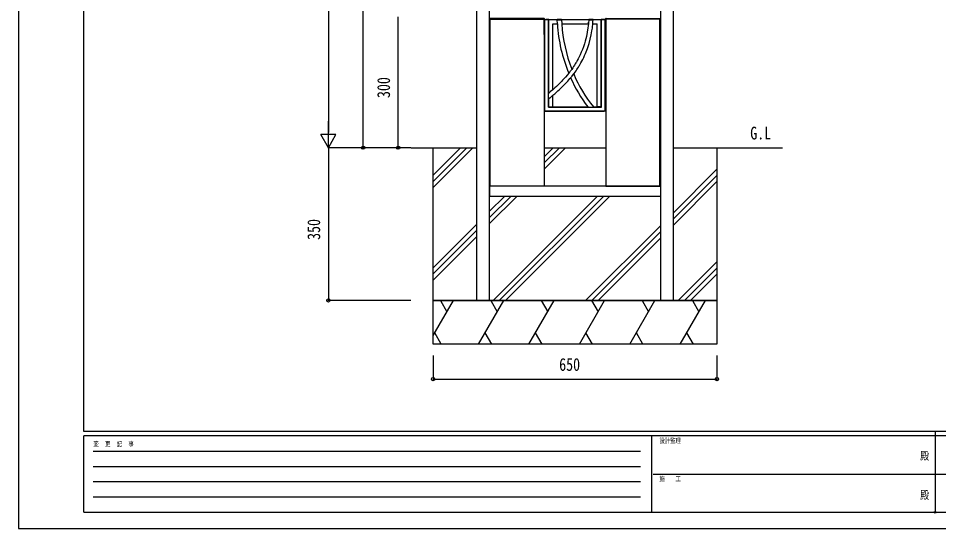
# Model space of a CAD drawing. Units: millimetres, scale not verified. Extents: x -2102 to 2102, y -1485 to 1485.
# Drawn here: x -2102 to 5, y -1485 to -316 of the extents above; entities that cross this region are included whole.
import ezdxf
from ezdxf.enums import TextEntityAlignment as Align

# ---------------------------------------------------------------- set-up
doc = ezdxf.new("R2010")
doc.units = ezdxf.units.MM
doc.header["$LTSCALE"] = 8
doc.header["$PDMODE"] = 32
doc.header["$PDSIZE"] = 4
for name, color, linetype in [('0-1_USER1', 3, 'Continuous'), ('0-3_YKK_A1', 4, 'Continuous'), ('0-4_YKK_D', 6, 'Continuous'), ('0-5_YKK_ZWAK', 7, 'Continuous')]:
    doc.layers.add(name, color=color, linetype=linetype)
doc.styles.add('ＭＳ ゴシック', font='')
doc.styles.get('ＭＳ ゴシック').set_extended_font_data('MS Gothic')

msp = doc.modelspace()

# ---------------------------------------------------------------- linework, layer by layer
at = {"layer": '0-3_YKK_A1'}
for p, q in [((-1052.99, 982.5), (-1052.99, -612.5)), ((-1022.99, -612.5), (-1022.99, 982.5)), ((-631.99, 982.5), (-631.99, -612.5)), ((-601.99, -612.5), (-601.99, 982.5)), ((-1022.99, -330), (-1021.99, -330)), ((-1022.99, -337), (-1021.99, -337)), ((-1021.99, -318.5), (-897.99, -318.5)), ((-898.553, -316.5), (-1021.427, -316.5)), ((-898.488, -318.5), (-897.49, -318.5)), ((-897.99, -353), (-897.99, -319)), ((-897.99, -319), (-894.228, -319)), ((-897.49, -318.5), (-897.555, -317.439)), ((-897.49, -528.738), (-897.49, -319.262)), ((-896.49, -528.388), (-896.49, -319.612)), ((-894.228, -319), (-894.49, -319.262)), ((-887.49, -319), (-894.228, -319)), ((-888.49, -520), (-888.49, -319.612)), ((-887.49, -487.593), (-887.49, -319)), ((-887.49, -319), (-868.49, -319)), ((-878.49, -329), (-867.973, -329)), ((-878.49, -479.77), (-878.49, -329)), ((-858.49, -319), (-868.49, -319)), ((-858.49, -319), (-796.008, -319)), ((-857.975, -329), (-796.722, -329)), ((-796.722, -329), (-796.415, -324.705)), ((-796.023, -319), (-796.661, -328.284)), ((-786.039, -319), (-796.008, -319)), ((-786.691, -329), (-776.49, -329)), ((-786.039, -319), (-767.49, -319)), ((-776.49, -519), (-776.49, -329)), ((-766.49, -319.612), (-767.49, -319)), ((-760.753, -319), (-767.49, -319)), ((-758.49, -319.612), (-766.49, -319.612)), ((-760.49, -319.262), (-760.753, -319)), ((-756.99, -319), (-760.753, -319)), ((-760.49, -319.262), (-757.49, -319.262)), ((-757.49, -319.262), (-758.49, -319.612)), ((-758.49, -528.388), (-758.49, -319.612)), ((-757.49, -318.5), (-757.425, -317.439)), ((-756.492, -318.5), (-757.49, -318.5)), ((-757.49, -528.738), (-757.49, -319.262)), ((-632.99, -318.5), (-756.99, -318.5)), ((-756.99, -353), (-756.99, -319)), ((-756.427, -316.5), (-633.553, -316.5)), ((-897.49, -353), (-897.99, -353)), ((-757.49, -353), (-756.99, -353)), ((-897.99, -495), (-897.99, -529)), ((-897.49, -495), (-897.99, -495)), ((-884.521, -498.129), (-887.49, -500.667)), ((-887.49, -519), (-887.49, -500.667)), ((-878.49, -519), (-878.49, -492.924)), ((-757.49, -495), (-756.99, -495)), ((-756.99, -495), (-756.99, -529)), ((-888.49, -520), (-887.49, -519)), ((-785.894, -519), (-776.49, -519)), ((-767.49, -519), (-776.49, -519)), ((-897.99, -529), (-894.228, -529)), ((-897.49, -528.738), (-896.49, -528.388)), ((-894.49, -528.738), (-897.49, -528.738)), ((-896.49, -528.388), (-758.49, -528.388)), ((-894.49, -528.738), (-894.228, -529)), ((-894.228, -529), (-760.753, -529)), ((-760.753, -529), (-760.49, -528.738)), ((-756.99, -529), (-760.753, -529)), ((-757.49, -528.738), (-760.49, -528.738)), ((-758.49, -528.388), (-757.49, -528.738)), ((-1202.49, -612.5), (-1052.99, -612.5)), ((-1152.49, -612.5), (-1052.99, -612.5)), ((-1152.49, -675.519), (-1089.471, -612.5)), ((-1152.49, -689.662), (-1075.329, -612.5)), ((-1152.49, -703.804), (-1061.186, -612.5)), ((-897.99, -612.5), (-756.99, -612.5)), ((-897.99, -633.152), (-877.339, -612.5)), ((-897.99, -647.294), (-863.196, -612.5)), ((-897.99, -661.436), (-849.054, -612.5)), ((-601.99, -612.5), (-352.49, -612.5)), ((-601.99, -761.416), (-502.49, -661.916)), ((-1022.99, -682.5), (-1021.99, -682.5)), ((-1022.99, -689.5), (-1021.99, -689.5)), ((-601.99, -775.558), (-502.49, -676.058)), ((-601.99, -789.7), (-502.49, -690.2)), ((-631.99, -701), (-1022.99, -701)), ((-1022.99, -701), (-1022.99, -724)), ((-897.99, -701), (-1021.99, -701)), ((-756.99, -701), (-632.99, -701)), ((-631.99, -701), (-631.99, -724)), ((-631.99, -724), (-1022.99, -724)), ((-1022.99, -758.152), (-988.839, -724)), ((-1022.99, -772.294), (-974.696, -724)), ((-1022.99, -786.436), (-960.554, -724)), ((-1015.207, -962.5), (-776.707, -724)), ((-1001.064, -962.5), (-762.564, -724)), ((-986.922, -962.5), (-748.422, -724)), ((-1152.49, -887.652), (-1052.99, -788.152)), ((-803.075, -962.5), (-631.99, -791.416)), ((-1152.49, -901.794), (-1052.99, -802.294)), ((-1152.49, -915.936), (-1052.99, -816.436)), ((-788.932, -962.5), (-631.99, -805.558)), ((-774.79, -962.5), (-631.99, -819.7)), ((-590.942, -962.5), (-502.49, -874.048)), ((-576.8, -962.5), (-502.49, -888.19)), ((-562.658, -962.5), (-502.49, -902.332)), ((-1152.49, -1042.793), (-1106.133, -962.5)), ((-1135.867, -962.5), (-1121, -988.25)), ((-1048.398, -1062.5), (-990.663, -962.5)), ((-1020.397, -962.5), (-1005.53, -988.25)), ((-932.928, -1062.5), (-875.193, -962.5)), ((-904.927, -962.5), (-890.06, -988.25)), ((-817.458, -1062.5), (-759.723, -962.5)), ((-789.457, -962.5), (-774.59, -988.25)), ((-701.988, -1062.5), (-644.253, -962.5)), ((-673.987, -962.5), (-659.12, -988.25)), ((-586.518, -1062.5), (-528.783, -962.5)), ((-558.517, -962.5), (-543.65, -988.25)), ((-1133.735, -1062.27), (-1148.735, -1036.289)), ((-1018.265, -1062.27), (-1033.265, -1036.289)), ((-902.795, -1062.27), (-917.795, -1036.289)), ((-787.325, -1062.27), (-802.325, -1036.289)), ((-671.855, -1062.27), (-686.855, -1036.289)), ((-556.385, -1062.27), (-571.385, -1036.289)), ((-1078.265, -1062.27), (-1078.132, -1062.5)), ((-962.795, -1062.27), (-962.662, -1062.5)), ((-847.325, -1062.27), (-847.192, -1062.5)), ((-731.855, -1062.27), (-731.722, -1062.5)), ((-616.385, -1062.27), (-616.252, -1062.5))]:
    msp.add_line(p, q, dxfattribs=at)
for points in [[(-1021.99, -346), (-1021.99, -321), (-1022.99, -321), (-1022.99, -346)], [(-1021.99, -698.5), (-1021.99, -673.5), (-1022.99, -673.5), (-1022.99, -698.5)], [(-1152.49, -962.5), (-502.49, -962.5), (-502.49, -1062.5), (-1152.49, -1062.5)]]:
    msp.add_lwpolyline(points, close=True, dxfattribs=at)
for points in [[(-1022.425, -317.439), (-1022.49, -318.5), (-1021.492, -318.5), (-898.488, -318.5)], [(-1021.99, -701), (-1021.99, -612.5), (-1021.99, -318.5)], [(-897.99, -318.5), (-897.99, -612.5), (-897.99, -701)], [(-887.49, -319), (-888.49, -319.612), (-896.49, -319.612), (-897.49, -319.262), (-894.49, -319.262)], [(-888.49, -520), (-766.49, -520), (-766.49, -319.612)], [(-868.49, -319), (-868.201, -319.145), (-867.379, -319.273), (-866.114, -319.371), (-864.551, -319.426), (-863.726, -319.436), (-862.897, -319.433), (-861.291, -319.393), (-859.931, -319.308), (-858.972, -319.188), (-858.519, -319.048), (-858.49, -319), (-857.977, -328.967), (-857.975, -329)], [(-867.973, -329), (-868.453, -319.975), (-868.49, -319)], [(-796.732, -328.995), (-797.733, -337.905), (-799.282, -347.734), (-801.385, -357.955), (-804.052, -368.338), (-805.987, -374.787), (-808.129, -381.192), (-810.475, -387.541), (-813.019, -393.806), (-815.574, -399.582), (-818.023, -404.717), (-820.33, -409.246), (-822.421, -413.126), (-823.42, -414.913), (-824.317, -416.48), (-825.424, -418.369), (-826.828, -420.7), (-828.542, -423.449), (-830.58, -426.589), (-832.839, -429.919), (-835.129, -433.143), (-837.241, -435.933)], [(-833.904, -447.943), (-829.43, -442.228), (-824.968, -436.096), (-823.137, -433.429), (-821.414, -430.833), (-819.807, -428.327), (-818.452, -426.152), (-817.394, -424.409), (-816.564, -423.014), (-815.6, -421.362), (-813.826, -418.228), (-811.77, -414.432), (-809.691, -410.398), (-807.611, -406.138), (-805.539, -401.645), (-803.486, -396.912), (-798.959, -385.223), (-795.151, -373.517), (-792.477, -363.654), (-790.321, -354.052), (-788.688, -345.038), (-788.173, -341.673), (-787.721, -338.391), (-787.262, -334.639), (-786.798, -330.168), (-786.701, -328.997)], [(-795.974, -319.034), (-795.865, -319.145), (-795.178, -319.279), (-794.026, -319.384), (-792.54, -319.45), (-790.885, -319.47), (-789.241, -319.441), (-787.794, -319.366), (-786.71, -319.253), (-786.116, -319.115), (-786.062, -319.034)], [(-786.645, -328.318), (-786.686, -328.938), (-786.691, -329)], [(-786.666, -328.563), (-786.369, -324.961), (-786.023, -319)], [(-766.49, -520), (-767.49, -519), (-767.49, -319)], [(-756.99, -318.5), (-756.99, -612.5), (-756.99, -701)], [(-632.555, -317.439), (-632.49, -318.5), (-633.488, -318.5), (-756.492, -318.5)], [(-632.99, -701), (-632.99, -612.5), (-632.99, -318.5)], [(-839.289, -438.638), (-839.976, -439.545), (-844.789, -445.472), (-849.457, -450.925), (-851.617, -453.36), (-853.733, -455.694), (-855.808, -457.935), (-857.844, -460.087), (-859.842, -462.157), (-861.806, -464.151), (-864.016, -466.35), (-866.719, -468.978), (-870.072, -472.152), (-873.955, -475.721), (-878.37, -479.665), (-883.33, -483.989), (-887.572, -487.626)], [(-839.269, -438.653), (-839.076, -438.395), (-838.468, -437.617)], [(-838.468, -437.617), (-837.713, -436.625), (-837.21, -435.957)], [(-884.506, -498.146), (-882.795, -496.686), (-877.957, -492.546), (-873.628, -488.795), (-869.8, -485.417), (-866.472, -482.418), (-863.649, -479.82), (-861.265, -477.579), (-858.929, -475.341), (-851.527, -467.928), (-844.006, -459.834), (-839.169, -454.3), (-834.286, -448.43), (-833.904, -447.943)], [(-887.49, -500.667), (-887.685, -500.428), (-887.857, -499.751), (-888.034, -498.382), (-888.169, -496.204), (-888.205, -493.802), (-888.182, -492.433), (-888.123, -491.073), (-887.968, -489.252), (-887.788, -488.176), (-887.605, -487.671), (-887.56, -487.64)], [(-887.49, -519), (-878.49, -519), (-797.579, -519)], [(-601.99, -612.5), (-502.49, -612.5), (-502.49, -962.5), (-1152.49, -962.5), (-1152.49, -612.5)], [(-1052.99, -612.5), (-1052.99, -962.5), (-1022.99, -962.5), (-1022.99, -612.5)], [(-631.99, -612.5), (-631.99, -962.5), (-601.99, -962.5), (-601.99, -612.5)]]:
    msp.add_lwpolyline(points, dxfattribs=at)
for centre, radius, start, end in [((-1021.427, -317.5), 1, 90, 176.5), ((-898.553, -317.5), 1, 3.5, 90), ((-512.889, -306.83), 355.748, 183.56626, 202.32943), ((-507.356, -305.654), 351.381, 183.80238, 201.2202), ((-756.427, -317.5), 1, 90, 176.5), ((-633.553, -317.5), 1, 3.5, 90), ((-538.55, -320.692), 326.704, 203.76576, 217.37256), ((-538.684, -320.536), 316.682, 202.8632, 218.80692), ((-791.737, -484.204), 35.283, 260.4688, 279.5312)]:
    msp.add_arc(centre, radius, start, end, dxfattribs=at)
at = {"layer": '0-4_YKK_D'}
for p, q in [((-1392.49, 952.5), (-1392.49, -577.5)), ((-1312.49, -612.5), (-1312.49, 887.5)), ((-1232.49, -612.5), (-1232.49, -312.5)), ((-1392.49, -612.5), (-1392.49, -551.878)), ((-1392.49, -612.5), (-1409.99, -582.189)), ((-1374.99, -582.189), (-1409.99, -582.189)), ((-1392.49, -612.5), (-1374.99, -582.189)), ((-1203.49, -612.5), (-1393.49, -612.5)), ((-1203.49, -612.5), (-1393.49, -612.5)), ((-1392.49, -612.5), (-1392.49, -962.5)), ((-1203.49, -612.5), (-1313.49, -612.5)), ((-1203.49, -612.5), (-1233.49, -612.5)), ((-1203.49, -962.5), (-1393.49, -962.5)), ((-1152.49, -1088.5), (-1152.49, -1143.5)), ((-502.49, -1088.5), (-502.49, -1143.5)), ((-1152.49, -1142.5), (-502.49, -1142.5))]:
    msp.add_line(p, q, dxfattribs=at)
for centre in [(-1312.49, -612.5), (-1232.49, -612.5), (-1392.49, -962.5), (-1152.49, -1142.5), (-502.49, -1142.5)]:
    msp.add_circle(centre, 3.75, dxfattribs=at)
at = {"layer": '0-5_YKK_ZWAK'}
for p, q in [((-1952.49, -1262.5), (-1952.49, 1387.5)), ((1947.51, -1262.5), (-1952.49, -1262.5)), ((-2.49, -1262.5), (-2.49, -1447.5)), ((-652.49, -1272.5), (-1952.49, -1272.5)), ((-1952.49, -1447.5), (-1952.49, -1272.5)), ((-652.49, -1272.5), (-652.49, -1447.5)), ((-2.49, -1272.5), (-652.49, -1272.5)), ((647.51, -1272.5), (-2.49, -1272.5)), ((-1931.24, -1307.5), (-677.49, -1307.5)), ((-1931.24, -1342.5), (-677.49, -1342.5)), ((-648.74, -1360), (-2.49, -1360)), ((-2.49, -1360), (647.51, -1360)), ((-1931.24, -1377.5), (-677.49, -1377.5)), ((-1931.24, -1412.5), (-677.49, -1412.5)), ((-1952.49, -1447.5), (-652.49, -1447.5)), ((-652.49, -1447.5), (-2.49, -1447.5)), ((-2.49, -1447.5), (647.51, -1447.5))]:
    msp.add_line(p, q, dxfattribs=at)
msp.add_lwpolyline([(-2102.5, -1485), (2102.5, -1485), (2102.5, 1485), (-2102.5, 1485)], close=True, dxfattribs=at)
msp.add_point((-2.49, -1447.5), dxfattribs=at)

# ---------------------------------------------------------------- texts
at = {"layer": '0-1_USER1', "style": 'ＭＳ ゴシック', "width": 0.8}
msp.add_text('G.L', height=29.33, dxfattribs=at).set_placement((-426.104, -602.5), align=Align.BOTTOM_LEFT)
at = {"layer": '0-4_YKK_D', "style": 'ＭＳ ゴシック', "width": 0.8}
for s, p in [('300', (-1242.49, -498.767)), ('350', (-1402.49, -823.767))]:
    msp.add_text(s, height=29.33, rotation=90, dxfattribs=at).set_placement(p, align=Align.BOTTOM_LEFT)
msp.add_text('650', height=29.33, dxfattribs=at).set_placement((-863.757, -1132.5), align=Align.BOTTOM_LEFT)
at = {"layer": '0-5_YKK_ZWAK', "style": 'ＭＳ ゴシック', "width": 0.8}
for s, height, p in [('変  更  記  事', 11, (-1930.655, -1300)), ('設計監理', 11, (-634.157, -1292.5)), ('殿', 18.33, (-36.833, -1332.917)), ('施\u3000\u3000工', 11, (-634.157, -1380)), ('殿', 18.33, (-36.833, -1422.917))]:
    msp.add_text(s, height=height, dxfattribs=at).set_placement(p, align=Align.BOTTOM_LEFT)

doc.saveas('drawing.dxf')
